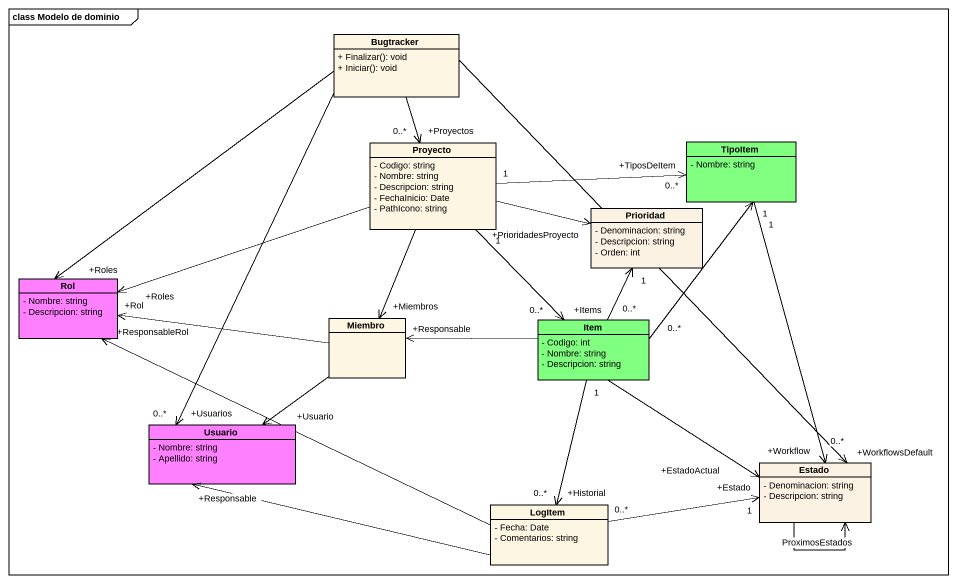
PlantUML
@startuml
mainframe class Modelo de dominio
hide circle
hide empty members
skinparam classAttributeIconSize 0
class Bugtracker {
  + Finalizar(): void
  + Iniciar(): void
}
class Proyecto {
  - Codigo: string
  - Nombre: string
  - Descripcion: string
  - FechaInicio: Date
  - PathIcono: string
}
class TipoItem #80FF80 {
  - Nombre: string
}
class Prioridad #FCF2E3 {
  - Denominacion: string
  - Descripcion: string
  - Orden: int
}
class Rol #FF80FF {
  - Nombre: string
  - Descripcion: string
}
class Miembro
class Item #80FF80 {
  - Codigo: int
  - Nombre: string
  - Descripcion: string
}
class Usuario #FF80FF {
  - Nombre: string
  - Apellido: string
}
class Estado #FCF2E3 {
  - Denominacion: string
  - Descripcion: string
}
class LogItem {
  - Fecha: Date
  - Comentarios: string
}
Bugtracker --> "+Proyectos\n0..*" Proyecto
Bugtracker --> "+Roles" Rol
Bugtracker --> "+Usuarios\n0..*" Usuario
Bugtracker --> "+WorkflowsDefault" Estado
Proyecto "1" -right-> "+TiposDeItem\n0..*" TipoItem
Proyecto -right-> "+PrioridadesProyecto" Prioridad
Proyecto -left-> "+Roles" Rol
Proyecto --> "+Miembros" Miembro
Proyecto "1" --> "+Items\n0..*" Item
TipoItem "1" --> "+Workflow\n0..*" Estado
Miembro -left-> "+Rol" Rol
Miembro --> "+Usuario" Usuario
Item "0..*" -up-> "1" TipoItem
Item "0..*" -up-> "1" Prioridad
Item -left-> "+Responsable" Miembro
Item --> "+EstadoActual" Estado
Item "1" --> "+Historial\n0..*" LogItem
Estado --> Estado : ProximosEstados
LogItem -left-> "+ResponsableRol" Rol
LogItem -left-> "+Responsable" Usuario
LogItem "0..*" -right-> "+Estado\n1" Estado
@enduml
